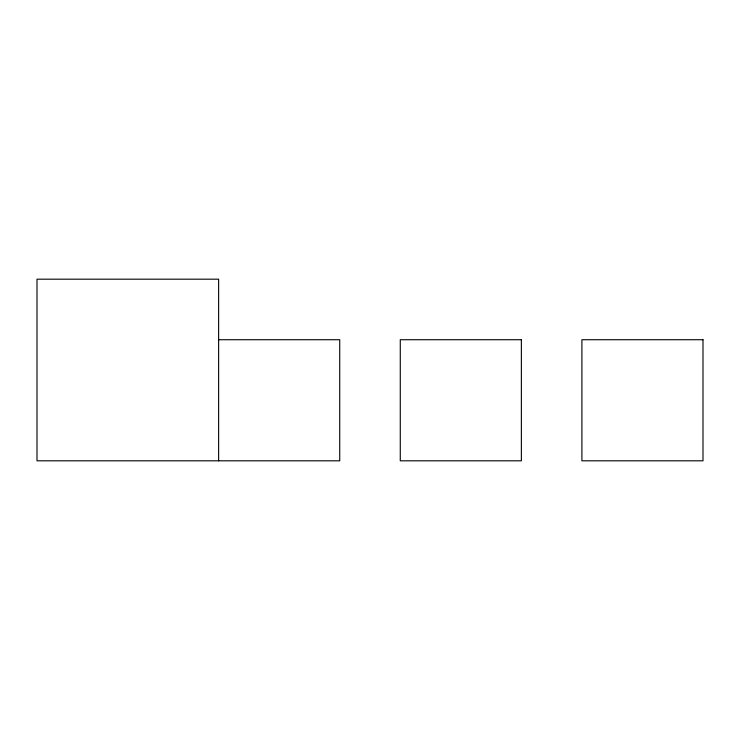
<?xml version="1.0" encoding="UTF-8"?>
<svg xmlns="http://www.w3.org/2000/svg" width="740" height="740" viewBox="0 0 740 740"><rect width="100%" height="100%" fill="white"/><g stroke="black" fill="none" stroke-linecap="round" stroke-linejoin="round"><path stroke-width="1.11" d="M218.633 339.725L339.725 339.725L339.725 460.817L37 460.817L37 279.183L218.633 279.183L218.633 460.817M521.367 339.725L400.275 339.725L400.275 460.817L521.367 460.817L521.367 339.725M703 339.725L581.908 339.725L581.908 460.817L703 460.817L703 339.725"/></g></svg>
